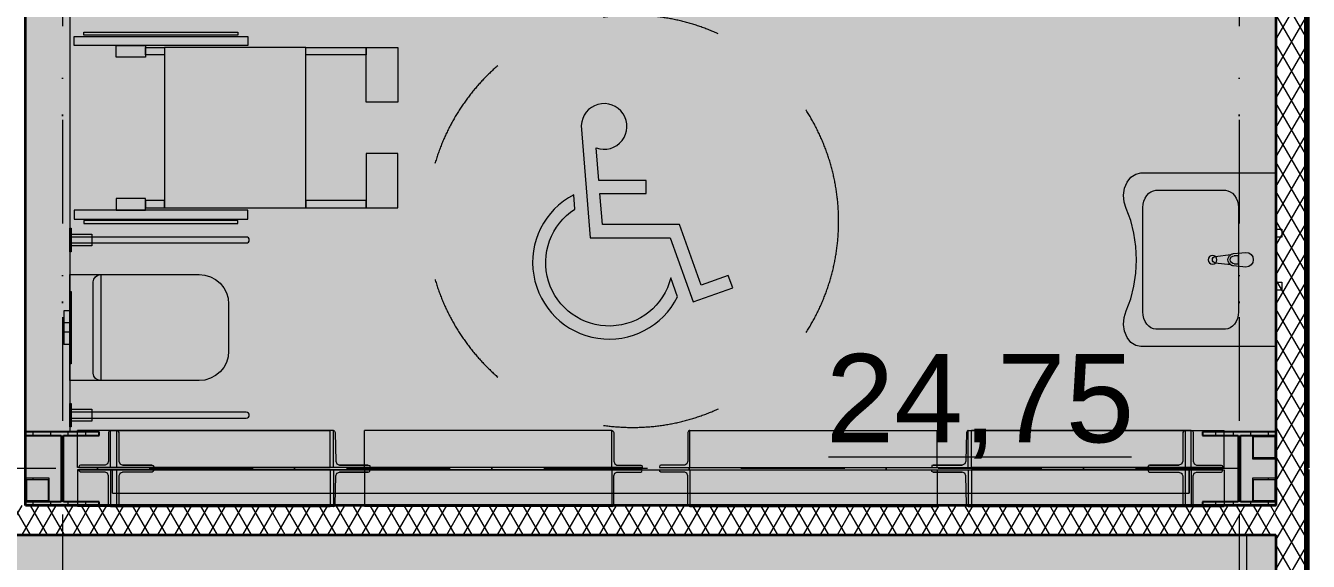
# Model space of a CAD drawing. Header units: millimetres. Extents: x -10605 to 104127, y -15987 to 52426.
# Drawn here: x 93875 to 98235, y 11685 to 13505 of the extents above; entities that cross this region are included whole.
import ezdxf
from ezdxf.enums import TextEntityAlignment as Align

# ---------------------------------------------------------------- set-up
doc = ezdxf.new("R2010")
doc.units = ezdxf.units.MM
doc.header["$MEASUREMENT"] = 0
for name, pattern in [('Dot & Dashed', [670.277762, 352.777767, -176.388884, 0, -141.111112]), ('strich_line', [800, 400, -400]), ('Крупный пунктир', [634.99999, 0, -634.99999])]:
    doc.linetypes.add(name, pattern=pattern)
for name, color, linetype in [('Зоны', 7, 'Continuous'), ('Металлический каркас здания', 7, 'Continuous'), ('Морозильные камеры', 7, 'Continuous'), ('Оси', 7, 'Continuous'), ('Сантехника', 7, 'Continuous'), ('Стены', 7, 'Continuous'), ('Фасадные панели', 7, 'Continuous')]:
    doc.layers.add(name, color=color, linetype=linetype)
for name, color, linetype, lineweight, true_color in [('Зоны_Ном._пера__4', 7, 'Continuous', 20, 0xc2029d21), ('Металлический каркас здания_Ном._пера__51', 7, 'Continuous', 20, 0xc2002000), ('Металлический каркас здания_Ном._пера__53', 7, 'Continuous', 0, 0xc2006200), ('Морозильные камеры_Ном._пера__6', 7, 'Continuous', 13, 0xc23fa3ff), ('Сантехника_Ном._пера__94', 7, 'Continuous', 5, 0xc29f9f9f)]:
    doc.layers.add(name, color=color, linetype=linetype, lineweight=lineweight, true_color=true_color)
for name, color, linetype, lineweight in [('Зоны_Ном._пера__91', 255, 'Continuous', 0), ('Металлический каркас здания_Ном._пера__98', 7, 'Continuous', 25), ('Металлический каркас здания_Ном._пера__99', 7, 'Continuous', 15), ('Оси_Ном._пера__200', 7, 'Continuous', 0), ('Паспорта Зон Archicad_Ном._пера__100', 7, 'Continuous', 9), ('Сантехника_Ном._пера__100', 7, 'Continuous', 9), ('Сантехника_Ном._пера__200', 7, 'Continuous', 0), ('Стены _Ном._пера__97', 7, 'Continuous', 35), ('Фасадные панели_Ном._пера__200', 7, 'Continuous', 0), ('Фасадные панели_Ном._пера__97', 7, 'Continuous', 35)]:
    doc.layers.add(name, color=color, linetype=linetype, lineweight=lineweight)
doc.styles.add('РЎР“Р•РќР•Р\xa0РР\xa0_РЎРўРР›Р¬_1', font='arial.ttf')
pattern_1 = [(90, (0, 0), (-60, 0), [])]
pattern_2 = [(60, (0, 0), (-43.30127, 25), []), (120, (0, 0), (43.30127, 25), [])]
pattern_3 = [(90, (0, 0), (-51.961524, 0), [30, -60]), (90, (-25.98, 45), (-51.961524, 0), [30, -60]), (150, (-1e-14, 30), (25.980762, 45), [30, -60]), (150, (-51.96, 30), (25.980762, 45), [30, -60]), (210, (0, 0), (-25.980762, 45), [30, -60]), (210, (-51.96, -2e-14), (-25.980762, 45), [30, -60])]

# ---------------------------------------------------------------- blocks, each defined once
blk = doc.blocks.new('Разгрузочный тамбур_35_14', base_point=(93563.6, 6245.7))
at = {"layer": 'Зоны', "linetype": 'Continuous', "lineweight": 0, "true_color": 0x3f3f3f}
blk.add_hatch(color=250, dxfattribs=at).paths.add_polyline_path([(92425, -125), (92425, 1975), (98125, 1975), (98125, 2025), (98125, 2025), (98125, 5874.9), (98125, 11775), (90725, 11775), (90625, 11775), (88050, 11775), (88050, -125)])
at = {"layer": 'Паспорта Зон Archicad_Ном._пера__100', "color": 7, "lineweight": 9, "style": 'РЎР“Р•РќР•Р\xa0РР\xa0_РЎРўРР›Р¬_1'}
for tag, p in [('ROOM_NUMBER', (89916.7, 1391)), ('ROOM_AREA', (91710.4, 383.4))]:
    blk.add_attdef(tag, text='', height=300, dxfattribs=at).set_placement(p, align=Align.MIDDLE_CENTER)
blk = doc.blocks.new('Колонна SHS ГК 27')
at = {"layer": 'Металлический каркас здания_Ном._пера__99', "linetype": 'Continuous', "lineweight": 0, "true_color": 0xffffff}
h = blk.add_hatch(dxfattribs=at)
h.set_pattern_fill('Barabбs_tйglakц_бllу', style=0, pattern_type=2)
h.set_pattern_definition(pattern_1)
h.paths.add_polyline_path([(-40, -40), (40, -40), (40, 40), (-40, 40)])
h.paths.add_polyline_path([(-36.4, -36.4), (-36.4, 36.4), (36.4, 36.4), (36.4, -36.4)], flags=0)
at = {"layer": 'Металлический каркас здания_Ном._пера__99', "color": 7, "linetype": 'Continuous', "lineweight": 15}
for p, q in [((40, 40), (-40, 40)), ((-40, 40), (-40, -40)), ((-36.4, -36.4), (-36.4, 36.4)), ((-36.4, 36.4), (36.4, 36.4)), ((36.4, 36.4), (36.4, -36.4)), ((40, -40), (40, 40)), ((-40, -40), (40, -40)), ((36.4, -36.4), (-36.4, -36.4))]:
    blk.add_line(p, q, dxfattribs=at)
blk = doc.blocks.new('СУ Ж_100_30', base_point=(94607.4, 17471.7))
at = {"layer": 'Зоны_Ном._пера__4', "linetype": 'Continuous', "lineweight": 0, "true_color": 0x002708}
blk.add_hatch(color=98, dxfattribs=at).paths.add_polyline_path([(93875, 16175), (95495, 16175), (95495, 16075), (93875, 16075), (93875, 11875), (98125, 11875), (98125, 16075), (96505, 16075), (96505, 16175), (98125, 16175), (98125, 17775), (93875, 17775)])
at = {"layer": 'Паспорта Зон Archicad_Ном._пера__100', "color": 7, "linetype": 'Continuous', "lineweight": 9}
blk.add_line((96604.2, 12040), (97633.7, 12040), dxfattribs=at)
at = {"layer": 'Паспорта Зон Archicad_Ном._пера__100', "color": 7, "lineweight": 9, "style": 'РЎР“Р•РќР•Р\xa0РР\xa0_РЎРўРР›Р¬_1'}
for tag, p in [('ROOM_NUMBER', (95826.6, 16727.2)), ('ROOM_AREA', (97118.9, 12239.4))]:
    blk.add_attdef(tag, text='', height=300, dxfattribs=at).set_placement(p, align=Align.MIDDLE_CENTER)
blk = doc.blocks.new('Перекрытие_72', base_point=(94025, 16075))
at = {"layer": 'Сантехника', "linetype": 'Continuous', "lineweight": 0, "true_color": 0xffffff}
blk.add_hatch(color=7, dxfattribs=at).paths.add_polyline_path([(94025, 16075), (93875, 16075), (93875, 12125), (94025, 12125)])
at = {"layer": 'Сантехника_Ном._пера__100', "color": 7, "linetype": 'Continuous', "lineweight": 9, "flags": 128}
blk.add_lwpolyline([(94025, 16075), (94025, 12125), (93875, 12125), (93875, 16075)], close=True, dxfattribs=at)
blk = doc.blocks.new('Стена_18', base_point=(93825, 28175))
at = {"layer": 'Стены _Ном._пера__97', "color": 7, "linetype": 'Continuous', "lineweight": 35, "flags": 128}
blk.add_lwpolyline([(93875, 11875), (93875, 16075)], dxfattribs=at)
blk = doc.blocks.new('Стена_56', base_point=(98125, 11875))
at = {"layer": 'Стены', "linetype": 'Continuous', "lineweight": 0, "true_color": 0x000000}
h = blk.add_hatch(dxfattribs=at)
h.set_pattern_fill('Batt_Insulation__3_', color=18, style=0, pattern_type=2)
h.set_pattern_definition(pattern_2)
h.paths.add_polyline_path([(98125, 11875), (92810.4, 11875), (92810.4, 11775), (98125, 11775)])
at = {"layer": 'Стены _Ном._пера__97', "color": 7, "linetype": 'Continuous', "lineweight": 35, "flags": 128}
for points in [[(98125, 11875), (93875, 11875)], [(92810.4, 11775), (98125, 11775)]]:
    blk.add_lwpolyline(points, dxfattribs=at)
blk = doc.blocks.new('Стена_65', base_point=(98125, 11775))
at = {"layer": 'Морозильные камеры', "linetype": 'Continuous', "lineweight": 0, "true_color": 0x000000}
h = blk.add_hatch(dxfattribs=at)
h.set_pattern_fill('Styrofoam_SM_Insulation__3_', color=18, style=0, pattern_type=2)
h.set_pattern_definition(pattern_3)
h.paths.add_polyline_path([(98025, 11775), (98025, 6174.9), (98125, 6174.9), (98125, 11775)])
at = {"layer": 'Морозильные камеры_Ном._пера__6', "color": 161, "linetype": 'Continuous', "lineweight": 13, "true_color": 0x3fa3ff, "flags": 128}
for points in [[(98025, 11775), (98025, 6174.9)], [(98125, 11775), (98025, 11775)], [(98125, 6174.9), (98125, 11775)]]:
    blk.add_lwpolyline(points, dxfattribs=at)
blk = doc.blocks.new('Стена_259', base_point=(90725, 11775))
at = {"layer": 'Морозильные камеры', "linetype": 'Continuous', "lineweight": 0, "true_color": 0x000000}
h = blk.add_hatch(dxfattribs=at)
h.set_pattern_fill('Styrofoam_SM_Insulation__3_', color=18, style=0, pattern_type=2)
h.set_pattern_definition(pattern_3)
h.paths.add_polyline_path([(92660.4, 11775), (92660.4, 11675), (98125, 11675), (98125, 11775)])
at = {"layer": 'Морозильные камеры_Ном._пера__6', "color": 161, "linetype": 'Continuous', "lineweight": 13, "true_color": 0x3fa3ff, "flags": 128}
for points in [[(98125, 11775), (92660.4, 11775)], [(98125, 11675), (98125, 11775)]]:
    blk.add_lwpolyline(points, dxfattribs=at)
blk = doc.blocks.new('Стена_295', base_point=(98225, 6002.5))
at = {"layer": 'Фасадные панели_Ном._пера__200', "color": 7, "linetype": 'Continuous', "lineweight": 0, "flags": 128}
for points in [[(98235, 11997.5), (98225, 11997.5)], [(98225, 11997.5), (98225, 6002.5)], [(98235, 6002.5), (98235, 11997.5)]]:
    blk.add_lwpolyline(points, dxfattribs=at)
blk = doc.blocks.new('Стена_296', base_point=(98225, 6002.5))
at = {"layer": 'Фасадные панели', "linetype": 'Continuous', "lineweight": 0, "true_color": 0xffffff}
blk.add_hatch(color=7, dxfattribs=at).paths.add_polyline_path([(98235, 6002.5), (98235, 11997.5), (98225, 11997.5), (98225, 6002.5)])
at = {"layer": 'Фасадные панели_Ном._пера__97', "color": 7, "linetype": 'Continuous', "lineweight": 35, "flags": 128}
for points in [[(98235, 11997.5), (98225, 11997.5)], [(98225, 11997.5), (98225, 6002.5)], [(98235, 6002.5), (98235, 11997.5)]]:
    blk.add_lwpolyline(points, dxfattribs=at)
blk = doc.blocks.new('Стена_297', base_point=(98225, 17997.5))
at = {"layer": 'Фасадные панели_Ном._пера__200', "color": 7, "linetype": 'Continuous', "lineweight": 0, "flags": 128}
for points in [[(98225, 17997.5), (98225, 12002.5)], [(98235, 12002.5), (98235, 17997.5)], [(98225, 12002.5), (98235, 12002.5)]]:
    blk.add_lwpolyline(points, dxfattribs=at)
blk = doc.blocks.new('Стена_298', base_point=(98225, 17997.5))
at = {"layer": 'Фасадные панели', "linetype": 'Continuous', "lineweight": 0, "true_color": 0xffffff}
blk.add_hatch(color=7, dxfattribs=at).paths.add_polyline_path([(98225, 17997.5), (98225, 12002.5), (98235, 12002.5), (98235, 17997.5)])
at = {"layer": 'Фасадные панели_Ном._пера__97', "color": 7, "linetype": 'Continuous', "lineweight": 35, "flags": 128}
for points in [[(98225, 17997.5), (98225, 12002.5)], [(98235, 12002.5), (98235, 17997.5)], [(98225, 12002.5), (98235, 12002.5)]]:
    blk.add_lwpolyline(points, dxfattribs=at)
blk = doc.blocks.new('Колонна Универсальная 27')
at = {"layer": 'Металлический каркас здания_Ном._пера__98', "linetype": 'Continuous', "lineweight": 0, "true_color": 0xffffff}
h = blk.add_hatch(dxfattribs=at)
h.set_pattern_fill('Barabбs_tйglakц_бllу', style=0, pattern_type=2)
h.set_pattern_definition(pattern_1)
h.paths.add_polyline_path([(-125, -125), (125, -125), (125, -113), (4, -113), (4, 113), (125, 113), (125, 125), (-125, 125), (-125, 113), (-4, 113), (-4, -113), (-125, -113)])
at = {"layer": 'Металлический каркас здания_Ном._пера__98', "color": 7, "linetype": 'Continuous', "lineweight": 25}
for p, q in [((125, 125), (-125, 125)), ((-125, 125), (-125, 113)), ((-125, 113), (-4, 113)), ((-4, 113), (-4, -113)), ((4, -113), (4, 113)), ((4, 113), (125, 113)), ((125, 113), (125, 125)), ((-4, -113), (-125, -113)), ((-125, -113), (-125, -125)), ((-125, -125), (125, -125)), ((125, -113), (4, -113)), ((125, -125), (125, -113))]:
    blk.add_line(p, q, dxfattribs=at)
blk = doc.blocks.new('Знак Инвалид 27')
at = {"layer": 'Сантехника_Ном._пера__200', "color": 7, "linetype": 'strich_line', "lineweight": 0, "flags": 128}
blk.add_lwpolyline([(1400, 700, 1), (0, 700, 1)], format="xyb", close=True, dxfattribs=at)
at = {"layer": 'Сантехника_Ном._пера__200', "color": 7, "linetype": 'Continuous', "lineweight": 0, "flags": 128}
for points in [[(525.3, 1025.7), (555.9, 644.4), (827.6, 644.4), (905.7, 426.2), (1040, 474.3), (1025, 516.1), (932.6, 483), (858.9, 688.9), (596.9, 688.9), (588.5, 794.5), (746.3, 794.5), (746.3, 838.9), (584.9, 838.9), (576.1, 949.4, 3.065684)], [(852.4, 443.3), (829.3, 508, -1.473184), (503.5, 741.5), (499.6, 790.5, 1.373115)]]:
    blk.add_lwpolyline(points, format="xyb", close=True, dxfattribs=at)
blk = doc.blocks.new('Умывальник 27')
at = {"layer": 'Сантехника_Ном._пера__100', "color": 7, "linetype": 'Continuous', "lineweight": 9}
for p, q in [((-188.4, -128.5), (-199.4, -131.2)), ((-177, -127.5), (-188.4, -128.5)), ((177, -127.5), (-177, -127.5)), ((-13.6, -141.8), (-13.6, -126.9)), ((-13.6, -126.9), (13.6, -126.9)), ((13.6, -126.9), (13.6, -141.8)), ((188.4, -128.5), (177, -127.5)), ((199.4, -131.2), (188.4, -128.5)), ((-234.7, -163.5), (-236, -172.1)), ((-236, -172.1), (-236, -408)), ((-231.2, -155.2), (-234.7, -163.5)), ((-225.7, -147.6), (-231.2, -155.2)), ((-218.3, -140.8), (-225.7, -147.6)), ((-209.5, -135.3), (-218.3, -140.8)), ((-199.4, -131.2), (-209.5, -135.3)), ((209.5, -135.3), (199.4, -131.2)), ((218.3, -140.8), (209.5, -135.3)), ((225.7, -147.6), (218.3, -140.8)), ((231.2, -155.2), (225.7, -147.6)), ((234.7, -163.5), (231.2, -155.2)), ((236, -172.1), (234.7, -163.5)), ((236, -408), (236, -172.1)), ((-236, -408), (-234.7, -416.6)), ((-234.7, -416.6), (-231.2, -424.9)), ((-231.2, -424.9), (-225.7, -432.6)), ((-225.7, -432.6), (-218.3, -439.3)), ((218.3, -439.3), (225.7, -432.6)), ((225.7, -432.6), (231.2, -424.9)), ((231.2, -424.9), (234.7, -416.6)), ((234.7, -416.6), (236, -408)), ((-218.3, -439.3), (-209.5, -444.8)), ((-209.5, -444.8), (-199.4, -449)), ((-199.4, -449), (-188.4, -451.6)), ((-188.4, -451.6), (-177, -452.6)), ((-177, -452.6), (177, -452.6)), ((177, -452.6), (188.4, -451.6)), ((188.4, -451.6), (199.4, -449)), ((199.4, -449), (209.5, -444.8)), ((209.5, -444.8), (218.3, -439.3))]:
    blk.add_line(p, q, dxfattribs=at)
at = {"layer": 'Сантехника_Ном._пера__100', "color": 7, "linetype": 'Continuous', "lineweight": 9, "flags": 128}
for points in [[(174, -508.7), (195.8, -516.1), (219.6, -518.2), (243.1, -514.8), (264.1, -506.1), (280.7, -493.1), (291.3, -476.9), (295, -459), (295, 0), (-295, 0), (-295, -459), (-291.3, -476.9), (-280.7, -493.1), (-264.1, -506.1), (-243.1, -514.8), (-219.6, -518.2), (-195.8, -516.1), (-174, -508.7), (-133.1, -493.6), (-90, -482.7), (-45.4, -476.1), (0, -473.9), (45.4, -476.1), (90, -482.7), (133.1, -493.6)], [(-103.5, 0), (-76.5, 0), (-76.5, 20), (-103.5, 20)], [(76.5, 0), (103.5, 0), (103.5, 20), (76.5, 20)]]:
    blk.add_lwpolyline(points, close=True, dxfattribs=at)
blk.add_lwpolyline([(-25, -102), (-21, -144, 0.12102), (-17.7, -153.5), (-11.1, -206.4, 0.882566), (11.1, -206.4), (17.7, -153.5, 0.12102), (21, -144), (25, -102, 1)], format="xyb", close=True, dxfattribs=at)
at = {"layer": 'Сантехника_Ном._пера__100', "color": 7, "linetype": 'Continuous', "lineweight": 9}
blk.add_circle((0, -215.6), 15, dxfattribs=at)
for centre, radius, start, end in [((0, -142.1), 21.1, 212.771, 327.229), ((0, -141.8), 13.6, 180, 0)]:
    blk.add_arc(centre, radius, start, end, dxfattribs=at)
blk = doc.blocks.new('Стандартный Маркер Сетки')
at = {"layer": 'Оси_Ном._пера__200', "color": 7, "linetype": 'Dot & Dashed', "lineweight": 0}
for q in [(107805.4, 0), (0, 0)]:
    blk.add_line((0, 0), q, dxfattribs=at)
at = {"layer": 'Оси_Ном._пера__200', "color": 7, "lineweight": 0, "style": 'РЎР“Р•РќР•Р\xa0РР\xa0_РЎРўРР›Р¬_1'}
blk.add_attdef('AC_MarkerText_1', text='', height=300, dxfattribs=at).set_placement((108205.4, 150), align=Align.TOP_CENTER)
blk = doc.blocks.new('Двутавp К 26020-83 27_4')
at = {"layer": 'Металлический каркас здания_Ном._пера__98', "color": 7, "linetype": 'Крупный пунктир', "lineweight": 25}
blk.add_line((0, 0), (39750, 0), dxfattribs=at)
blk = doc.blocks.new('Морф_365')
at = {"layer": 'Металлический каркас здания_Ном._пера__99', "color": 7, "linetype": 'Continuous', "lineweight": 15, "flags": 128}
for points in [[(96127.6, 12127.1), (96126, 12122.5), (96126, 12025), (96122.8, 12015.8)], [(96132.6, 12129), (96131.4, 12129), (96127.6, 12127.1)], [(96132.6, 12004), (96132.6, 12129)], [(96132.6, 12129), (96973.2, 12129)], [(96973.2, 12004), (96973.2, 12129)], [(96030.7, 12010.1), (96029.1, 12005.5), (96029.1, 12004)], [(96029.1, 12004), (96132.6, 12004)], [(96122.8, 12015.8), (96115.2, 12012), (96034.5, 12012), (96030.7, 12010.1)], [(96132.6, 12004), (96973.2, 12004)]]:
    blk.add_lwpolyline(points, dxfattribs=at)
blk = doc.blocks.new('Морф_366')
at = {"layer": 'Металлический каркас здания_Ном._пера__99', "color": 7, "linetype": 'Continuous', "lineweight": 15, "flags": 128}
for points in [[(97090.2, 12004), (97090.2, 12129)], [(97836.7, 12129), (97090.2, 12129)], [(97836.7, 12129), (97838, 12129), (97841.9, 12127.1)], [(97836.7, 12004), (97836.7, 12129)], [(97841.9, 12127.1), (97843.6, 12122.5), (97843.6, 12025), (97846.8, 12015.8)], [(97836.7, 12004), (97090.2, 12004)], [(97943.9, 12004), (97836.7, 12004)], [(97846.8, 12015.8), (97854.7, 12012), (97938.3, 12012), (97942.2, 12010.1)], [(97942.2, 12010.1), (97943.9, 12005.5), (97943.9, 12004)]]:
    blk.add_lwpolyline(points, dxfattribs=at)
blk = doc.blocks.new('Морф_367')
at = {"layer": 'Металлический каркас здания_Ном._пера__53', "linetype": 'Continuous', "lineweight": 0, "true_color": 0x006200}
blk.add_hatch(color=98, dxfattribs=at).paths.add_polyline_path([(97816.6, 12004), (97816.6, 12129), (97815.3, 12129), (97815.1, 12129), (97814.6, 12128.7), (97810.7, 12127.1), (97810.4, 12126.4), (97808.8, 12122.5), (97808.8, 12039.8), (97808.5, 12025), (97805.2, 12017.2), (97804.6, 12015.8), (97803.1, 12015.2), (97795.2, 12012), (97711.7, 12012), (97696.1, 12012), (97695.4, 12011.7), (97691.4, 12010.1), (97691.4, 12009.4), (97689.7, 12005.5), (97689.8, 12005.3), (97689.8, 12004)])
at = {"layer": 'Металлический каркас здания_Ном._пера__51', "color": 98, "linetype": 'Continuous', "lineweight": 20, "true_color": 0x002000}
for p, q in [((97816.6, 12129), (97816.6, 12004)), ((97816.6, 12004), (97689.8, 12004))]:
    blk.add_line(p, q, dxfattribs=at)
at = {"layer": 'Металлический каркас здания_Ном._пера__51', "color": 98, "linetype": 'Continuous', "lineweight": 20, "true_color": 0x002000, "flags": 128}
for points in [[(97810.7, 12127.1), (97810.4, 12126.4), (97808.8, 12122.5), (97808.8, 12039.8), (97808.5, 12025), (97805.2, 12017.2), (97804.6, 12015.8)], [(97816.6, 12129), (97815.3, 12129), (97815.1, 12129), (97814.6, 12128.7), (97810.7, 12127.1)], [(97691.4, 12010.1), (97691.4, 12009.4), (97689.7, 12005.5)], [(97689.7, 12005.5), (97689.8, 12005.3), (97689.8, 12004)], [(97804.6, 12015.8), (97803.1, 12015.2), (97795.2, 12012), (97711.7, 12012), (97696.1, 12012), (97695.4, 12011.7), (97691.4, 12010.1)]]:
    blk.add_lwpolyline(points, dxfattribs=at)
at = {"layer": 'Металлический каркас здания_Ном._пера__99', "color": 7, "linetype": 'Continuous', "lineweight": 15, "flags": 128}
for points in [[(97074.9, 12127.1), (97072.9, 12122.5), (97071.1, 12024.9), (97067.2, 12015.8)], [(97078.8, 12129), (97077.8, 12128.9), (97074.9, 12127.1)], [(97078.8, 12004), (97078.8, 12129)], [(97078.8, 12129), (97816.6, 12129)], [(97816.6, 12129), (97948.8, 12129)], [(97948.8, 12004), (97948.8, 12129)], [(96955.6, 12010.1), (96955.2, 12005.4), (96955.6, 12004)], [(97067.2, 12015.8), (97058, 12011.9), (96960.2, 12012), (96955.6, 12010.1)], [(96955.6, 12004), (97078.8, 12004)], [(96960.2, 12012), (97058.2, 12012)], [(97078.8, 12004), (97816.6, 12004)], [(97696.1, 12012), (97795.3, 12012)], [(97816.6, 12004), (97948.8, 12004)]]:
    blk.add_lwpolyline(points, dxfattribs=at)
blk = doc.blocks.new('Морф_368')
at = {"layer": 'Металлический каркас здания_Ном._пера__99', "color": 7, "linetype": 'Continuous', "lineweight": 15, "flags": 128}
for points in [[(96029.1, 11996), (96132.6, 11996)], [(96030.7, 11989.9), (96029.1, 11994.5), (96029.1, 11996)], [(96132.6, 11996), (96973.2, 11996)], [(96132.6, 11996), (96132.6, 11871)], [(96973.2, 11996), (96973.2, 11871)], [(96122.8, 11984.2), (96115.2, 11988), (96034.5, 11988), (96030.7, 11989.9)], [(96127.6, 11872.9), (96126, 11877.5), (96126, 11975), (96122.8, 11984.2)], [(96132.6, 11871), (96131.4, 11871), (96127.6, 11872.9)], [(96132.6, 11871), (96973.2, 11871)]]:
    blk.add_lwpolyline(points, dxfattribs=at)
blk = doc.blocks.new('Морф_369')
at = {"layer": 'Металлический каркас здания_Ном._пера__99', "color": 7, "linetype": 'Continuous', "lineweight": 15, "flags": 128}
for points in [[(97836.7, 11996), (97090.2, 11996)], [(97090.2, 11996), (97090.2, 11871)], [(97943.9, 11996), (97836.7, 11996)], [(97836.7, 11996), (97836.7, 11871)], [(97942.2, 11989.9), (97943.9, 11994.5), (97943.9, 11996)], [(97841.9, 11872.9), (97843.6, 11877.5), (97843.6, 11975), (97846.8, 11984.2)], [(97846.8, 11984.2), (97854.7, 11988), (97938.3, 11988), (97942.2, 11989.9)], [(97836.7, 11871), (97090.2, 11871)], [(97836.7, 11871), (97838, 11871), (97841.9, 11872.9)]]:
    blk.add_lwpolyline(points, dxfattribs=at)
blk = doc.blocks.new('Морф_370')
at = {"layer": 'Металлический каркас здания_Ном._пера__53', "linetype": 'Continuous', "lineweight": 0, "true_color": 0x006200}
blk.add_hatch(color=98, dxfattribs=at).paths.add_polyline_path([(97816.6, 11996), (97689.8, 11996), (97689.8, 11994.7), (97689.7, 11994.5), (97691.4, 11990.6), (97691.4, 11989.9), (97695.4, 11988.3), (97696.1, 11988), (97711.7, 11988), (97795.2, 11988), (97803.1, 11984.8), (97804.6, 11984.2), (97805.2, 11982.8), (97808.5, 11975), (97808.8, 11960.2), (97808.8, 11877.5), (97810.4, 11873.6), (97810.7, 11872.9), (97814.6, 11871.3), (97815.1, 11871), (97815.3, 11871), (97816.6, 11871)])
at = {"layer": 'Металлический каркас здания_Ном._пера__51', "color": 98, "linetype": 'Continuous', "lineweight": 20, "true_color": 0x002000}
for q in [(97689.8, 11996), (97816.6, 11871)]:
    blk.add_line((97816.6, 11996), q, dxfattribs=at)
at = {"layer": 'Металлический каркас здания_Ном._пера__51', "color": 98, "linetype": 'Continuous', "lineweight": 20, "true_color": 0x002000, "flags": 128}
for points in [[(97689.8, 11996), (97689.8, 11994.7), (97689.7, 11994.5)], [(97689.7, 11994.5), (97691.4, 11990.6), (97691.4, 11989.9)], [(97691.4, 11989.9), (97695.4, 11988.3), (97696.1, 11988), (97711.7, 11988), (97795.2, 11988), (97803.1, 11984.8), (97804.6, 11984.2)], [(97804.6, 11984.2), (97805.2, 11982.8), (97808.5, 11975), (97808.8, 11960.2), (97808.8, 11877.5), (97810.4, 11873.6), (97810.7, 11872.9)], [(97810.7, 11872.9), (97814.6, 11871.3), (97815.1, 11871), (97815.3, 11871), (97816.6, 11871)]]:
    blk.add_lwpolyline(points, dxfattribs=at)
at = {"layer": 'Металлический каркас здания_Ном._пера__99', "color": 7, "linetype": 'Continuous', "lineweight": 15, "flags": 128}
for points in [[(96955.6, 11989.9), (96955.2, 11994.6), (96955.6, 11996)], [(96955.6, 11996), (97078.8, 11996)], [(97078.8, 11996), (97816.6, 11996)], [(97078.8, 11996), (97078.8, 11871)], [(97816.6, 11996), (97948.8, 11996)], [(97948.8, 11996), (97948.8, 11871)], [(97067.2, 11984.2), (97058, 11988.1), (96960.2, 11988), (96955.6, 11989.9)], [(96960.2, 11988), (97058.2, 11988)], [(97074.9, 11872.9), (97072.9, 11877.5), (97071.1, 11975.1), (97067.2, 11984.2)], [(97696.1, 11988), (97795.3, 11988)], [(97078.8, 11871), (97077.8, 11871.1), (97074.9, 11872.9)], [(97078.8, 11871), (97816.6, 11871)], [(97816.6, 11871), (97948.8, 11871)]]:
    blk.add_lwpolyline(points, dxfattribs=at)
blk = doc.blocks.new('Морф_371')
at = {"layer": 'Металлический каркас здания_Ном._пера__99', "color": 7, "linetype": 'Continuous', "lineweight": 15, "flags": 128}
for points in [[(95026.8, 12004), (95026.8, 12129)], [(95867.4, 12129), (95026.8, 12129)], [(95867.4, 12004), (95867.4, 12129)], [(95867.4, 12129), (95868.6, 12129), (95872.4, 12127.1)], [(95872.4, 12127.1), (95874, 12122.5), (95874, 12025), (95877.2, 12015.8)], [(95867.4, 12004), (95026.8, 12004)], [(95970.9, 12004), (95867.4, 12004)], [(95877.2, 12015.8), (95884.8, 12012), (95965.5, 12012), (95969.3, 12010.1)], [(95969.3, 12010.1), (95970.9, 12005.5), (95970.9, 12004)]]:
    blk.add_lwpolyline(points, dxfattribs=at)
blk = doc.blocks.new('Морф_372')
at = {"layer": 'Металлический каркас здания_Ном._пера__99', "color": 7, "linetype": 'Continuous', "lineweight": 15, "flags": 128}
for points in [[(94158.1, 12127.1), (94156.4, 12122.5), (94156.4, 12025), (94153.2, 12015.8)], [(94163.3, 12129), (94162, 12129), (94158.1, 12127.1)], [(94163.3, 12004), (94163.3, 12129)], [(94163.3, 12129), (94909.8, 12129)], [(94909.8, 12004), (94909.8, 12129)], [(94057.7, 12010.1), (94056.1, 12005.5), (94056.1, 12004)], [(94056.1, 12004), (94163.3, 12004)], [(94153.2, 12015.8), (94145.3, 12012), (94061.7, 12012), (94057.7, 12010.1)], [(94163.3, 12004), (94909.8, 12004)]]:
    blk.add_lwpolyline(points, dxfattribs=at)
blk = doc.blocks.new('Морф_373')
at = {"layer": 'Металлический каркас здания_Ном._пера__53', "linetype": 'Continuous', "lineweight": 0, "true_color": 0x006200}
blk.add_hatch(color=98, dxfattribs=at).paths.add_polyline_path([(94183.4, 12004), (94310.2, 12004), (94310.2, 12005.3), (94310.3, 12005.5), (94308.6, 12009.4), (94308.6, 12010.1), (94304.6, 12011.7), (94303.9, 12012), (94288.3, 12012), (94204.8, 12012), (94196.9, 12015.2), (94195.4, 12015.8), (94194.8, 12017.2), (94191.5, 12025), (94191.2, 12039.9), (94191.2, 12122.5), (94189.6, 12126.4), (94189.3, 12127.1), (94185.4, 12128.7), (94184.9, 12129), (94184.7, 12129), (94183.4, 12129)])
at = {"layer": 'Металлический каркас здания_Ном._пера__51', "color": 98, "linetype": 'Continuous', "lineweight": 20, "true_color": 0x002000}
for p in [(94183.4, 12129), (94310.2, 12004)]:
    blk.add_line(p, (94183.4, 12004), dxfattribs=at)
at = {"layer": 'Металлический каркас здания_Ном._пера__51', "color": 98, "linetype": 'Continuous', "lineweight": 20, "true_color": 0x002000, "flags": 128}
for points in [[(94189.3, 12127.1), (94185.4, 12128.7), (94184.9, 12129), (94184.7, 12129), (94183.4, 12129)], [(94189.3, 12127.1), (94189.6, 12126.4), (94191.2, 12122.5), (94191.2, 12039.9), (94191.5, 12025), (94194.8, 12017.2), (94195.4, 12015.8)], [(94195.4, 12015.8), (94196.9, 12015.2), (94204.8, 12012), (94288.3, 12012), (94303.9, 12012), (94304.6, 12011.7), (94308.6, 12010.1)], [(94308.6, 12010.1), (94308.6, 12009.4), (94310.3, 12005.5)], [(94310.3, 12005.5), (94310.2, 12005.3), (94310.2, 12004)]]:
    blk.add_lwpolyline(points, dxfattribs=at)
at = {"layer": 'Металлический каркас здания_Ном._пера__99', "color": 7, "linetype": 'Continuous', "lineweight": 15, "flags": 128}
for points in [[(94051.2, 12004), (94051.2, 12129)], [(94183.4, 12129), (94051.2, 12129)], [(94921.2, 12129), (94183.4, 12129)], [(94921.2, 12004), (94921.2, 12129)], [(94921.2, 12129), (94922.2, 12128.9), (94925.1, 12127.1)], [(94925.1, 12127.1), (94927.1, 12122.5), (94928.9, 12024.9), (94932.8, 12015.8)], [(94183.4, 12004), (94051.2, 12004)], [(94921.2, 12004), (94183.4, 12004)], [(94303.9, 12012), (94204.7, 12012)], [(95044.4, 12004), (94921.2, 12004)], [(94932.8, 12015.8), (94942, 12011.9), (95039.8, 12012), (95044.4, 12010.1)], [(95039.8, 12012), (94941.8, 12012)], [(95044.4, 12010.1), (95044.8, 12005.4), (95044.4, 12004)]]:
    blk.add_lwpolyline(points, dxfattribs=at)
blk = doc.blocks.new('Морф_374')
at = {"layer": 'Металлический каркас здания_Ном._пера__99', "color": 7, "linetype": 'Continuous', "lineweight": 15, "flags": 128}
for points in [[(95867.4, 11996), (95026.8, 11996)], [(95026.8, 11996), (95026.8, 11871)], [(95867.4, 11996), (95867.4, 11871)], [(95970.9, 11996), (95867.4, 11996)], [(95969.3, 11989.9), (95970.9, 11994.5), (95970.9, 11996)], [(95872.4, 11872.9), (95874, 11877.5), (95874, 11975), (95877.2, 11984.2)], [(95877.2, 11984.2), (95884.8, 11988), (95965.5, 11988), (95969.3, 11989.9)], [(95867.4, 11871), (95026.8, 11871)], [(95867.4, 11871), (95868.6, 11871), (95872.4, 11872.9)]]:
    blk.add_lwpolyline(points, dxfattribs=at)
blk = doc.blocks.new('Морф_375')
at = {"layer": 'Металлический каркас здания_Ном._пера__99', "color": 7, "linetype": 'Continuous', "lineweight": 15, "flags": 128}
for points in [[(94057.7, 11989.9), (94056.1, 11994.5), (94056.1, 11996)], [(94056.1, 11996), (94163.3, 11996)], [(94163.3, 11996), (94909.8, 11996)], [(94163.3, 11996), (94163.3, 11871)], [(94909.8, 11996), (94909.8, 11871)], [(94153.2, 11984.2), (94145.3, 11988), (94061.7, 11988), (94057.7, 11989.9)], [(94158.1, 11872.9), (94156.4, 11877.5), (94156.4, 11975), (94153.2, 11984.2)], [(94163.3, 11871), (94162, 11871), (94158.1, 11872.9)], [(94163.3, 11871), (94909.8, 11871)]]:
    blk.add_lwpolyline(points, dxfattribs=at)
blk = doc.blocks.new('Морф_376')
at = {"layer": 'Металлический каркас здания_Ном._пера__53', "linetype": 'Continuous', "lineweight": 0, "true_color": 0x006200}
blk.add_hatch(color=98, dxfattribs=at).paths.add_polyline_path([(94183.4, 11996), (94183.4, 11871), (94184.7, 11871), (94184.9, 11871), (94185.4, 11871.3), (94189.3, 11872.9), (94189.6, 11873.6), (94191.2, 11877.5), (94191.2, 11960.2), (94191.5, 11975), (94194.8, 11982.8), (94195.4, 11984.2), (94196.9, 11984.8), (94204.8, 11988), (94288.3, 11988), (94303.9, 11988), (94304.6, 11988.3), (94308.6, 11989.9), (94308.6, 11990.6), (94310.3, 11994.5), (94310.2, 11994.7), (94310.2, 11996)])
at = {"layer": 'Металлический каркас здания_Ном._пера__51', "color": 98, "linetype": 'Continuous', "lineweight": 20, "true_color": 0x002000}
for p, q in [((94183.4, 11996), (94183.4, 11871)), ((94310.2, 11996), (94183.4, 11996))]:
    blk.add_line(p, q, dxfattribs=at)
at = {"layer": 'Металлический каркас здания_Ном._пера__51', "color": 98, "linetype": 'Continuous', "lineweight": 20, "true_color": 0x002000, "flags": 128}
for points in [[(94310.3, 11994.5), (94308.6, 11990.6), (94308.6, 11989.9)], [(94310.2, 11996), (94310.2, 11994.7), (94310.3, 11994.5)], [(94195.4, 11984.2), (94194.8, 11982.8), (94191.5, 11975), (94191.2, 11960.2), (94191.2, 11877.5), (94189.6, 11873.6), (94189.3, 11872.9)], [(94308.6, 11989.9), (94304.6, 11988.3), (94303.9, 11988), (94288.3, 11988), (94204.8, 11988), (94196.9, 11984.8), (94195.4, 11984.2)], [(94189.3, 11872.9), (94185.4, 11871.3), (94184.9, 11871), (94184.7, 11871), (94183.4, 11871)]]:
    blk.add_lwpolyline(points, dxfattribs=at)
at = {"layer": 'Металлический каркас здания_Ном._пера__99', "color": 7, "linetype": 'Continuous', "lineweight": 15, "flags": 128}
for points in [[(94183.4, 11996), (94051.2, 11996)], [(94051.2, 11996), (94051.2, 11871)], [(94921.2, 11996), (94183.4, 11996)], [(94921.2, 11996), (94921.2, 11871)], [(95044.4, 11996), (94921.2, 11996)], [(95044.4, 11989.9), (95044.8, 11994.6), (95044.4, 11996)], [(94303.9, 11988), (94204.7, 11988)], [(94925.1, 11872.9), (94927.1, 11877.5), (94928.9, 11975.1), (94932.8, 11984.2)], [(94932.8, 11984.2), (94942, 11988.1), (95039.8, 11988), (95044.4, 11989.9)], [(95039.8, 11988), (94941.8, 11988)], [(94183.4, 11871), (94051.2, 11871)], [(94921.2, 11871), (94183.4, 11871)], [(94921.2, 11871), (94922.2, 11871.1), (94925.1, 11872.9)]]:
    blk.add_lwpolyline(points, dxfattribs=at)
blk = doc.blocks.new('Морф_377')
at = {"layer": 'Металлический каркас здания_Ном._пера__99', "color": 7, "linetype": 'Continuous', "lineweight": 15, "flags": 128}
for points in [[(94170.3, 11916), (94170.3, 11996)], [(94170.3, 11996), (97830.2, 11996)], [(97830.2, 11996), (97830.3, 11979.1), (97830.2, 11916)], [(97830.2, 11916), (97830.2, 11996)], [(97830.2, 11996), (97830.3, 11995.6)], [(97830.2, 11991.5), (97830.3, 11995.6)], [(94170.3, 11916), (97830.2, 11916)], [(97830.2, 11918), (97830.2, 11916.1)], [(97830.2, 11916.1), (97830.2, 11916)]]:
    blk.add_lwpolyline(points, dxfattribs=at)
blk = doc.blocks.new('Унитаз для Инвалидов 27')
at = {"layer": 'Сантехника_Ном._пера__100', "color": 7, "linetype": 'Continuous', "lineweight": 9}
for p, q in [((-57, 20), (-40.3, 20)), ((-57, 0), (-57, 20)), ((-40.3, 20), (-16, 20)), ((-16, 20), (-11.3, 20)), ((-16, 0), (-16, 20)), ((-11.3, 20), (0, 20)), ((0, 20), (11.3, 20)), ((0, 0), (11.3, 0)), ((11.3, 20), (16, 20)), ((11.3, 0), (16, 0)), ((16, 0), (16, 20)), ((16, 20), (40.3, 20)), ((16, 0), (40.3, 0)), ((40.3, 20), (57, 20)), ((40.3, 0), (57, 0)), ((57, 0), (57, 20)), ((-57, 0), (-40.3, 0)), ((-40.3, 0), (-16, 0)), ((-16, 0), (-11.3, 0)), ((-11.3, 0), (0, 0)), ((0, -80), (-155, -80)), ((155, -80), (0, -80)), ((-180, -105), (180, -105))]:
    blk.add_line(p, q, dxfattribs=at)
at = {"layer": 'Сантехника_Ном._пера__100', "color": 7, "linetype": 'Continuous', "lineweight": 9, "flags": 128}
for points in [[(-337.5, -5), (-257.5, -5), (-257.5, 0), (-337.5, 0)], [(80, -540), (99.5, -538.1), (118.3, -532.4), (135.6, -523.1), (150.7, -510.7), (163.1, -495.6), (172.4, -478.3), (178.1, -459.5), (180, -440), (180, 0), (-180, 0), (-180, -440), (-178.1, -459.5), (-172.4, -478.3), (-163.1, -495.6), (-150.7, -510.7), (-135.6, -523.1), (-118.3, -532.4), (-99.5, -538.1), (-80, -540)], [(123, 0), (-123, 0), (-123, -5), (123, -5)], [(257.5, -5), (337.5, -5), (337.5, 0), (257.5, 0)], [(-317.5, -5), (-317.5, -75), (-277.5, -75), (-277.5, -5)], [(277.5, -5), (277.5, -75), (317.5, -75), (317.5, -5)]]:
    blk.add_lwpolyline(points, close=True, dxfattribs=at)
for points in [[(-307.5, -5), (-287.5, -5), (-287.5, -600, -1), (-307.5, -600)], [(287.5, -5), (307.5, -5), (307.5, -600, -1), (287.5, -600)]]:
    blk.add_lwpolyline(points, format="xyb", close=True, dxfattribs=at)
at = {"layer": 'Сантехника_Ном._пера__100', "color": 7, "linetype": 'Continuous', "lineweight": 9}
for centre, start, end in [((-155, -105), 90, 180), ((155, -105), 0, 90)]:
    blk.add_arc(centre, 25, start, end, dxfattribs=at)
blk = doc.blocks.new('Кресло-Коляска 27')
at = {"layer": 'Сантехника_Ном._пера__94', "color": 253, "linetype": 'Continuous', "lineweight": 5, "true_color": 0x9f9f9f, "flags": 128}
for points in [[(15, 805), (15, 510), (45, 510), (45, 1100), (15, 1100)], [(635, 805), (635, 510), (605, 510), (605, 1100), (635, 1100)], [(0, 805), (0, 543.1), (10, 543.1), (10, 1066.9), (0, 1066.9)], [(650, 805), (650, 543.1), (640, 543.1), (640, 1066.9), (650, 1066.9)], [(45, 857.5), (85, 857.5), (85, 957.5), (45, 957.5)], [(605, 857.5), (565, 857.5), (565, 957.5), (605, 957.5)], [(52.5, 792.5), (77.5, 792.5), (77.5, 857.5), (52.5, 857.5)], [(597.5, 792.5), (572.5, 792.5), (572.5, 857.5), (597.5, 857.5)], [(52.5, 792.5), (52.5, 312.5), (597.5, 312.5), (597.5, 792.5)], [(52.5, 107.9), (77.5, 107.9), (77.5, 312.5), (52.5, 312.5)], [(597.5, 107.9), (572.5, 107.9), (572.5, 312.5), (597.5, 312.5)], [(52.5, 0), (237.5, 0), (237.5, 107.9), (52.5, 107.9)], [(597.5, 0), (412.5, 0), (412.5, 107.9), (597.5, 107.9)]]:
    blk.add_lwpolyline(points, close=True, dxfattribs=at)
blk = doc.blocks.new('Стена_414', base_point=(98125, 40125))
at = {"layer": 'Стены', "linetype": 'Continuous', "lineweight": 0, "true_color": 0x000000}
h = blk.add_hatch(dxfattribs=at)
h.set_pattern_fill('Batt_Insulation__3_', color=18, style=0, pattern_type=2)
h.set_pattern_definition(pattern_2)
h.paths.add_polyline_path([(98125, -125), (98225, -125), (98225, 18850), (98125, 18850)])
at = {"layer": 'Стены _Ном._пера__97', "color": 7, "linetype": 'Continuous', "lineweight": 35, "flags": 128}
for points in [[(98225, -125), (98225, 18850)], [(98125, 16075), (98125, 11875)], [(98125, 11775), (98125, 1975)]]:
    blk.add_lwpolyline(points, dxfattribs=at)
blk = doc.blocks.new('Стандартный Маркер Сетки_4')
at = {"layer": 'Оси_Ном._пера__200', "color": 7, "linetype": 'Dot & Dashed', "lineweight": 0}
blk.add_line((0, 0), (55187, 0), dxfattribs=at)
at = {"layer": 'Оси_Ном._пера__200', "color": 7, "lineweight": 0, "style": 'РЎР“Р•РќР•Р\xa0РР\xa0_РЎРўРР›Р¬_1'}
blk.add_attdef('AC_MarkerText_1', text='', height=300, rotation=90, dxfattribs=at).set_placement((55368.5, -68.6), align=Align.TOP_CENTER)

msp = doc.modelspace()

# ---------------------------------------------------------------- linework, layer by layer
at = {"layer": 'Зоны_Ном._пера__4', "color": 104, "linetype": 'Continuous', "lineweight": 20, "true_color": 0x029d21, "flags": 128}
msp.add_lwpolyline([(93875, 16175), (95495.00011, 16175), (95495.00011, 16075), (93875, 16075), (93875, 11875), (98125.00021, 11875), (98125.00021, 16075), (96505.00011, 16075), (96505.00011, 16175), (98125.00021, 16175), (98125.00021, 17775), (93875, 17775)], close=True, dxfattribs=at)
at = {"layer": 'Зоны_Ном._пера__91', "color": 255, "linetype": 'Continuous', "lineweight": 0, "flags": 128}
msp.add_lwpolyline([(92425.00001, -125), (92425.00001, 1974.99993), (98124.99996, 1974.99993), (98124.99996, 2024.99997), (98124.98649, 2024.99997), (98125.00014, 5874.94951), (98124.99659, 11775), (90725.00009, 11775), (90625, 11775), (88050, 11775), (88050, -125)], close=True, dxfattribs=at)

# ---------------------------------------------------------------- block references
at = {"layer": 'Зоны', "color": 7, "linetype": 'Continuous', "lineweight": 9}
ref = msp.add_blockref('СУ Ж_100_30', (94607.36863, 17471.72262), dxfattribs=at)
ref.add_attrib('ROOM_AREA', '24,75', dxfattribs={"layer": 'Паспорта Зон Archicad_Ном._пера__100', "color": 7, "lineweight": 9, "height": 300, "style": 'РЎР“Р•РќР•Р\xa0РР\xa0_РЎРўРР›Р¬_1'}).set_placement((97118.94433, 12239.40171), align=Align.MIDDLE_CENTER)
msp.add_blockref('Разгрузочный тамбур_35_14', (93563.61691, 6245.74866), dxfattribs=at)
at = {"layer": 'Металлический каркас здания', "color": 7, "linetype": 'Continuous', "lineweight": 9, "zscale": 1000, "rotation": 270}
for p in [(94000.00006, 39875.00005), (98000.00007, 39875.00005)]:
    msp.add_blockref('Двутавp К 26020-83 27_4', p, dxfattribs=at)
at = {"layer": 'Металлический каркас здания', "linetype": 'Continuous', "lineweight": 0}
for name in ['Морф_373', 'Морф_372', 'Морф_371', 'Морф_365', 'Морф_367', 'Морф_366', 'Морф_376', 'Морф_375', 'Морф_377', 'Морф_374', 'Морф_368', 'Морф_370', 'Морф_369']:
    msp.add_blockref(name, (0, 0), dxfattribs=at)
at = {"layer": 'Металлический каркас здания_Ном._пера__98', "color": 7, "linetype": 'Continuous', "lineweight": 25, "zscale": 1000, "rotation": 180}
for p in [(94000, 12000), (98000.36356, 12000)]:
    msp.add_blockref('Колонна Универсальная 27', p, dxfattribs=at)
at = {"layer": 'Металлический каркас здания_Ном._пера__99', "color": 7, "linetype": 'Continuous', "lineweight": 15, "zscale": 1000, "rotation": 180}
for p in [(98085.00021, 12073), (93915, 11927), (98085.00021, 11927)]:
    msp.add_blockref('Колонна SHS ГК 27', p, dxfattribs=at)
at = {"layer": 'Морозильные камеры', "color": 161, "lineweight": 13, "true_color": 0x3fa3ff}
for name, p in [('Стена_259', (90725.00014, 11775)), ('Стена_65', (98125, 11775))]:
    msp.add_blockref(name, p, dxfattribs=at)
at = {"layer": 'Оси', "color": 8, "linetype": 'Continuous', "lineweight": 0, "true_color": 0x747474, "zscale": 1000, "rotation": 270}
for p in [(94000, 40000.00005), (98000.00007, 40000.00005)]:
    msp.add_blockref('Стандартный Маркер Сетки_4', p, dxfattribs=at)
at = {"layer": 'Оси', "color": 8, "linetype": 'Continuous', "lineweight": 0, "true_color": 0x747474, "xscale": -1, "zscale": 1000}
msp.add_blockref('Стандартный Маркер Сетки', (98000.00007, 12000), dxfattribs=at)
at = {"layer": 'Сантехника', "color": 7, "linetype": 'Continuous', "lineweight": 9}
msp.add_blockref('Перекрытие_72', (94025, 16075), dxfattribs=at)
at = {"layer": 'Сантехника', "color": 7, "linetype": 'Continuous', "lineweight": 9, "zscale": 1000}
msp.add_blockref('Знак Инвалид 27', (95238.34014, 12139.97007), dxfattribs=at)
at = {"layer": 'Сантехника', "color": 7, "linetype": 'Continuous', "lineweight": 9, "zscale": 1000, "rotation": 90}
msp.add_blockref('Кресло-Коляска 27', (95139.82821, 12832.87969), dxfattribs=at)
at = {"layer": 'Сантехника_Ном._пера__100', "color": 7, "linetype": 'Continuous', "lineweight": 9, "xscale": -1, "zscale": 1000}
for name, p, rotation in [('Умывальник 27', (98125.00021, 12709.48802), 270), ('Унитаз для Инвалидов 27', (94025.00014, 12479.07283), 90)]:
    msp.add_blockref(name, p, dxfattribs=dict(at, rotation=rotation))
at = {"layer": 'Стены', "color": 7, "lineweight": 35}
for name, p in [('Стена_414', (98125.00021, 40125.00005)), ('Стена_18', (93825, 28175.00005)), ('Стена_56', (98125, 11875))]:
    msp.add_blockref(name, p, dxfattribs=at)
at = {"layer": 'Фасадные панели', "color": 7, "lineweight": 35}
for name, p in [('Стена_297', (98225.00021, 17997.5)), ('Стена_298', (98225.00021, 17997.5)), ('Стена_295', (98225.00021, 6002.5)), ('Стена_296', (98225.00021, 6002.5))]:
    msp.add_blockref(name, p, dxfattribs=at)

doc.saveas('drawing.dxf')
